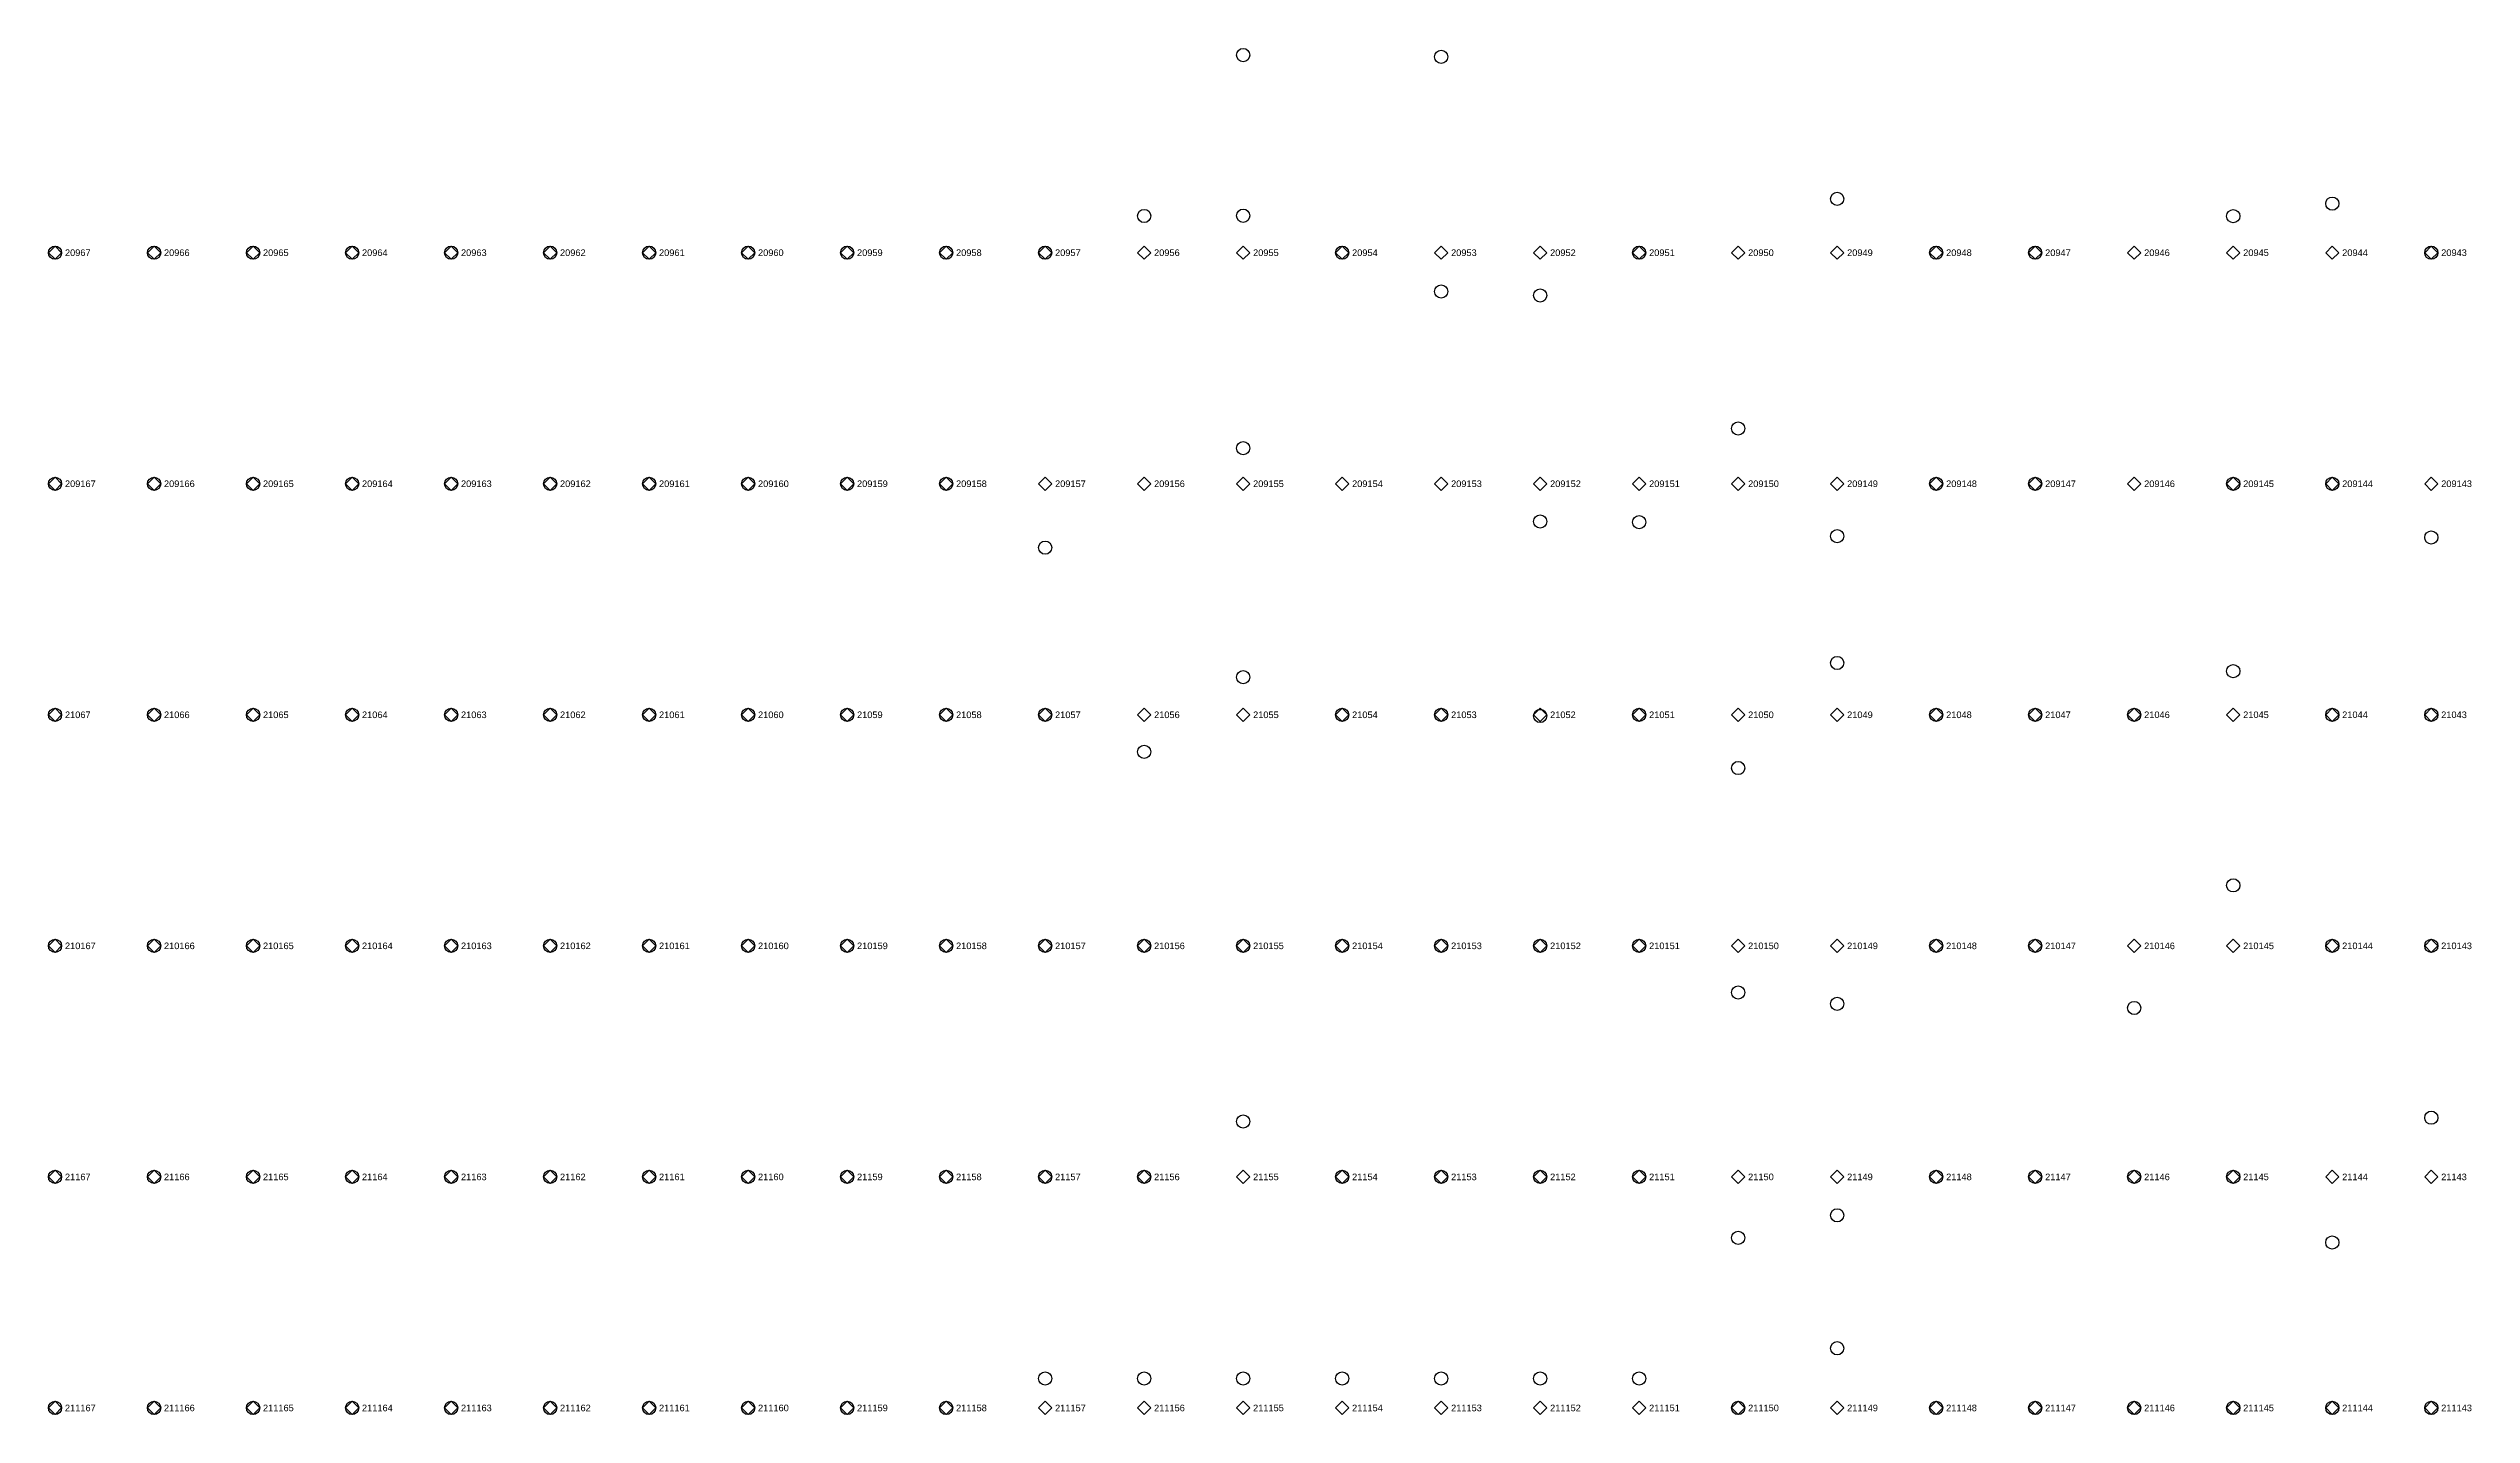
# Model space of a CAD drawing. Extents: x -5 to 376, y -217 to 241.
# Drawn here: x 91.5 to 184.7, y 20.6 to 73.2 of the extents above; entities that cross this region are included whole.
import ezdxf

# ---------------------------------------------------------------- set-up
doc = ezdxf.new("R2010")
doc.units = 0
for name, color, linetype in [('FIXTURE_INTERFACE_PIN', 4, 'CONTINUOUS'), ('GROUND_INTERFACE_PIN', 6, 'CONTINUOUS'), ('TESTER_INTERFACE_PIN', 144, 'CONTINUOUS'), ('TESTER_INTERFACE_PIN_LABEL', 144, 'CONTINUOUS')]:
    doc.layers.add(name, color=color, linetype=linetype)
doc.styles.get("Standard").update_dxf_attribs({"font": 'arial.ttf'})

msp = doc.modelspace()

# ---------------------------------------------------------------- linework, layer by layer
at = {"layer": 'FIXTURE_INTERFACE_PIN'}
for centre in [(137.44194, 72.94626), (145.06194, 72.88022), (160.30194, 67.4116), (179.35194, 67.22872), (133.63194, 66.75628), (137.44194, 66.7639), (175.54194, 66.74866), (91.72194, 65.3415), (95.53194, 65.3415), (99.34194, 65.3415), (103.15194, 65.3415), (106.96194, 65.3415), (110.77194, 65.3415), (114.58194, 65.3415), (126.01194, 65.3415), (129.82194, 65.3415), (141.25194, 65.3415), (152.68194, 65.3415), (164.11194, 65.3415), (167.92194, 65.3415), (183.16194, 65.3415), (145.06194, 63.85052), (148.87194, 63.69812), (156.49194, 58.58002), (137.44194, 57.82056), (91.72194, 56.4515), (95.53194, 56.4515), (99.34194, 56.4515), (103.15194, 56.4515), (106.96194, 56.4515), (110.77194, 56.4515), (114.58194, 56.4515), (126.01194, 56.4515), (164.11194, 56.4515), (167.92194, 56.4515), (175.54194, 56.4515), (179.35194, 56.4515), (148.87194, 54.99862), (152.68194, 54.97576), (129.82194, 53.99278), (160.30194, 54.43728), (183.16194, 54.38648), (160.30194, 49.5554), (175.54194, 49.24298), (137.44194, 49.0093), (91.72194, 47.5615), (95.53194, 47.5615), (99.34194, 47.5615), (103.15194, 47.5615), (106.96194, 47.5615), (110.77194, 47.5615), (114.58194, 47.5615), (126.01194, 47.5615), (129.82194, 47.5615), (141.25194, 47.5615), (145.06194, 47.5615), (148.87194, 47.51578), (152.68194, 47.5615), (164.11194, 47.5615), (167.92194, 47.5615), (171.73194, 47.5615), (179.35194, 47.5615), (183.16194, 47.5615), (133.63194, 46.13656), (156.49194, 45.51426), (175.54194, 40.99814), (91.72194, 38.6715), (95.53194, 38.6715), (99.34194, 38.6715), (103.15194, 38.6715), (106.96194, 38.6715), (110.77194, 38.6715), (114.58194, 38.6715), (126.01194, 38.6715), (129.82194, 38.6715), (133.63194, 38.6715), (137.44194, 38.6715), (141.25194, 38.6715), (145.06194, 38.6715), (148.87194, 38.6715), (152.68194, 38.6715), (164.11194, 38.6715), (167.92194, 38.6715), (179.35194, 38.6715), (183.16194, 38.6715), (156.49194, 36.87572), (160.30194, 36.43884), (171.73194, 36.28136), (137.44194, 31.9151), (183.16194, 32.05988), (91.72194, 29.7815), (95.53194, 29.7815), (99.34194, 29.7815), (103.15194, 29.7815), (106.96194, 29.7815), (110.77194, 29.7815), (114.58194, 29.7815), (126.01194, 29.7815), (129.82194, 29.7815), (133.63194, 29.7815), (141.25194, 29.7815), (145.06194, 29.7815), (148.87194, 29.7815), (152.68194, 29.7815), (164.11194, 29.7815), (167.92194, 29.7815), (171.73194, 29.7815), (175.54194, 29.7815), (160.30194, 28.30322), (156.49194, 27.43454), (179.35194, 27.25674), (160.30194, 23.18766), (129.82194, 22.02434), (133.63194, 22.02434), (137.44194, 22.02434), (141.25194, 22.02434), (145.06194, 22.02434), (148.87194, 22.02434), (152.68194, 22.02434), (91.72194, 20.8915), (95.53194, 20.8915), (99.34194, 20.8915), (103.15194, 20.8915), (106.96194, 20.8915), (110.77194, 20.8915), (114.58194, 20.8915), (126.01194, 20.8915), (156.49194, 20.8915), (164.11194, 20.8915), (167.92194, 20.8915), (171.73194, 20.8915), (175.54194, 20.8915), (179.35194, 20.8915), (183.16194, 20.8915)]:
    msp.add_circle(centre, 0.254, dxfattribs=at)
at = {"layer": 'GROUND_INTERFACE_PIN'}
for centre in [(118.39194, 65.3415), (122.20194, 65.3415), (118.39194, 56.4515), (122.20194, 56.4515), (118.39194, 47.5615), (122.20194, 47.5615), (118.39194, 38.6715), (122.20194, 38.6715), (118.39194, 29.7815), (122.20194, 29.7815), (118.39194, 20.8915), (122.20194, 20.8915)]:
    msp.add_circle(centre, 0.254, dxfattribs=at)
at = {"layer": 'TESTER_INTERFACE_PIN'}
for p, q in [((91.72194, 65.5955), (91.46794, 65.3415)), ((91.46794, 65.3415), (91.72194, 65.0875)), ((91.97594, 65.3415), (91.72194, 65.5955)), ((91.72194, 65.0875), (91.97594, 65.3415)), ((95.53194, 65.5955), (95.27794, 65.3415)), ((95.27794, 65.3415), (95.53194, 65.0875)), ((95.78594, 65.3415), (95.53194, 65.5955)), ((95.53194, 65.0875), (95.78594, 65.3415)), ((99.34194, 65.5955), (99.08794, 65.3415)), ((99.08794, 65.3415), (99.34194, 65.0875)), ((99.59594, 65.3415), (99.34194, 65.5955)), ((99.34194, 65.0875), (99.59594, 65.3415)), ((103.15194, 65.5955), (102.89794, 65.3415)), ((102.89794, 65.3415), (103.15194, 65.0875)), ((103.40594, 65.3415), (103.15194, 65.5955)), ((103.15194, 65.0875), (103.40594, 65.3415)), ((106.96194, 65.5955), (106.70794, 65.3415)), ((106.70794, 65.3415), (106.96194, 65.0875)), ((107.21594, 65.3415), (106.96194, 65.5955)), ((106.96194, 65.0875), (107.21594, 65.3415)), ((110.77194, 65.5955), (110.51794, 65.3415)), ((110.51794, 65.3415), (110.77194, 65.0875)), ((111.02594, 65.3415), (110.77194, 65.5955)), ((110.77194, 65.0875), (111.02594, 65.3415)), ((114.58194, 65.5955), (114.32794, 65.3415)), ((114.32794, 65.3415), (114.58194, 65.0875)), ((114.83594, 65.3415), (114.58194, 65.5955)), ((114.58194, 65.0875), (114.83594, 65.3415)), ((118.39194, 65.5955), (118.13794, 65.3415)), ((118.13794, 65.3415), (118.39194, 65.0875)), ((118.64594, 65.3415), (118.39194, 65.5955)), ((118.39194, 65.0875), (118.64594, 65.3415)), ((122.20194, 65.5955), (121.94794, 65.3415)), ((121.94794, 65.3415), (122.20194, 65.0875)), ((122.45594, 65.3415), (122.20194, 65.5955)), ((122.20194, 65.0875), (122.45594, 65.3415)), ((126.01194, 65.5955), (125.75794, 65.3415)), ((125.75794, 65.3415), (126.01194, 65.0875)), ((126.26594, 65.3415), (126.01194, 65.5955)), ((126.01194, 65.0875), (126.26594, 65.3415)), ((129.82194, 65.5955), (129.56794, 65.3415)), ((129.56794, 65.3415), (129.82194, 65.0875)), ((130.07594, 65.3415), (129.82194, 65.5955)), ((129.82194, 65.0875), (130.07594, 65.3415)), ((133.63194, 65.5955), (133.37794, 65.3415)), ((133.37794, 65.3415), (133.63194, 65.0875)), ((133.88594, 65.3415), (133.63194, 65.5955)), ((133.63194, 65.0875), (133.88594, 65.3415)), ((137.44194, 65.5955), (137.18794, 65.3415)), ((137.18794, 65.3415), (137.44194, 65.0875)), ((137.69594, 65.3415), (137.44194, 65.5955)), ((137.44194, 65.0875), (137.69594, 65.3415)), ((141.25194, 65.5955), (140.99794, 65.3415)), ((140.99794, 65.3415), (141.25194, 65.0875)), ((141.50594, 65.3415), (141.25194, 65.5955)), ((141.25194, 65.0875), (141.50594, 65.3415)), ((145.06194, 65.5955), (144.80794, 65.3415)), ((144.80794, 65.3415), (145.06194, 65.0875)), ((145.31594, 65.3415), (145.06194, 65.5955)), ((145.06194, 65.0875), (145.31594, 65.3415)), ((148.87194, 65.5955), (148.61794, 65.3415)), ((148.61794, 65.3415), (148.87194, 65.0875)), ((149.12594, 65.3415), (148.87194, 65.5955)), ((148.87194, 65.0875), (149.12594, 65.3415)), ((152.68194, 65.5955), (152.42794, 65.3415)), ((152.42794, 65.3415), (152.68194, 65.0875)), ((152.93594, 65.3415), (152.68194, 65.5955)), ((152.68194, 65.0875), (152.93594, 65.3415)), ((156.49194, 65.5955), (156.23794, 65.3415)), ((156.23794, 65.3415), (156.49194, 65.0875)), ((156.74594, 65.3415), (156.49194, 65.5955)), ((156.49194, 65.0875), (156.74594, 65.3415)), ((160.30194, 65.5955), (160.04794, 65.3415)), ((160.04794, 65.3415), (160.30194, 65.0875)), ((160.55594, 65.3415), (160.30194, 65.5955)), ((160.30194, 65.0875), (160.55594, 65.3415)), ((164.11194, 65.5955), (163.85794, 65.3415)), ((163.85794, 65.3415), (164.11194, 65.0875)), ((164.36594, 65.3415), (164.11194, 65.5955)), ((164.11194, 65.0875), (164.36594, 65.3415)), ((167.92194, 65.5955), (167.66794, 65.3415)), ((167.66794, 65.3415), (167.92194, 65.0875)), ((168.17594, 65.3415), (167.92194, 65.5955)), ((167.92194, 65.0875), (168.17594, 65.3415)), ((171.73194, 65.5955), (171.47794, 65.3415)), ((171.47794, 65.3415), (171.73194, 65.0875)), ((171.98594, 65.3415), (171.73194, 65.5955)), ((171.73194, 65.0875), (171.98594, 65.3415)), ((175.54194, 65.5955), (175.28794, 65.3415)), ((175.28794, 65.3415), (175.54194, 65.0875)), ((175.79594, 65.3415), (175.54194, 65.5955)), ((175.54194, 65.0875), (175.79594, 65.3415)), ((179.35194, 65.5955), (179.09794, 65.3415)), ((179.09794, 65.3415), (179.35194, 65.0875)), ((179.60594, 65.3415), (179.35194, 65.5955)), ((179.35194, 65.0875), (179.60594, 65.3415)), ((183.16194, 65.5955), (182.90794, 65.3415)), ((182.90794, 65.3415), (183.16194, 65.0875)), ((183.41594, 65.3415), (183.16194, 65.5955)), ((183.16194, 65.0875), (183.41594, 65.3415)), ((91.72194, 56.7055), (91.46794, 56.4515)), ((91.46794, 56.4515), (91.72194, 56.1975)), ((91.97594, 56.4515), (91.72194, 56.7055)), ((91.72194, 56.1975), (91.97594, 56.4515)), ((95.53194, 56.7055), (95.27794, 56.4515)), ((95.27794, 56.4515), (95.53194, 56.1975)), ((95.78594, 56.4515), (95.53194, 56.7055)), ((95.53194, 56.1975), (95.78594, 56.4515)), ((99.34194, 56.7055), (99.08794, 56.4515)), ((99.08794, 56.4515), (99.34194, 56.1975)), ((99.59594, 56.4515), (99.34194, 56.7055)), ((99.34194, 56.1975), (99.59594, 56.4515)), ((103.15194, 56.7055), (102.89794, 56.4515)), ((102.89794, 56.4515), (103.15194, 56.1975)), ((103.40594, 56.4515), (103.15194, 56.7055)), ((103.15194, 56.1975), (103.40594, 56.4515)), ((106.96194, 56.7055), (106.70794, 56.4515)), ((106.70794, 56.4515), (106.96194, 56.1975)), ((107.21594, 56.4515), (106.96194, 56.7055)), ((106.96194, 56.1975), (107.21594, 56.4515)), ((110.77194, 56.7055), (110.51794, 56.4515)), ((110.51794, 56.4515), (110.77194, 56.1975)), ((111.02594, 56.4515), (110.77194, 56.7055)), ((110.77194, 56.1975), (111.02594, 56.4515)), ((114.58194, 56.7055), (114.32794, 56.4515)), ((114.32794, 56.4515), (114.58194, 56.1975)), ((114.83594, 56.4515), (114.58194, 56.7055)), ((114.58194, 56.1975), (114.83594, 56.4515)), ((118.39194, 56.7055), (118.13794, 56.4515)), ((118.13794, 56.4515), (118.39194, 56.1975)), ((118.64594, 56.4515), (118.39194, 56.7055)), ((118.39194, 56.1975), (118.64594, 56.4515)), ((122.20194, 56.7055), (121.94794, 56.4515)), ((121.94794, 56.4515), (122.20194, 56.1975)), ((122.45594, 56.4515), (122.20194, 56.7055)), ((122.20194, 56.1975), (122.45594, 56.4515)), ((126.01194, 56.7055), (125.75794, 56.4515)), ((125.75794, 56.4515), (126.01194, 56.1975)), ((126.26594, 56.4515), (126.01194, 56.7055)), ((126.01194, 56.1975), (126.26594, 56.4515)), ((129.82194, 56.7055), (129.56794, 56.4515)), ((129.56794, 56.4515), (129.82194, 56.1975)), ((130.07594, 56.4515), (129.82194, 56.7055)), ((129.82194, 56.1975), (130.07594, 56.4515)), ((133.63194, 56.7055), (133.37794, 56.4515)), ((133.37794, 56.4515), (133.63194, 56.1975)), ((133.88594, 56.4515), (133.63194, 56.7055)), ((133.63194, 56.1975), (133.88594, 56.4515)), ((137.44194, 56.7055), (137.18794, 56.4515)), ((137.18794, 56.4515), (137.44194, 56.1975)), ((137.69594, 56.4515), (137.44194, 56.7055)), ((137.44194, 56.1975), (137.69594, 56.4515)), ((141.25194, 56.7055), (140.99794, 56.4515)), ((140.99794, 56.4515), (141.25194, 56.1975)), ((141.50594, 56.4515), (141.25194, 56.7055)), ((141.25194, 56.1975), (141.50594, 56.4515)), ((145.06194, 56.7055), (144.80794, 56.4515)), ((144.80794, 56.4515), (145.06194, 56.1975)), ((145.31594, 56.4515), (145.06194, 56.7055)), ((145.06194, 56.1975), (145.31594, 56.4515)), ((148.87194, 56.7055), (148.61794, 56.4515)), ((148.61794, 56.4515), (148.87194, 56.1975)), ((149.12594, 56.4515), (148.87194, 56.7055)), ((148.87194, 56.1975), (149.12594, 56.4515)), ((152.68194, 56.7055), (152.42794, 56.4515)), ((152.42794, 56.4515), (152.68194, 56.1975)), ((152.93594, 56.4515), (152.68194, 56.7055)), ((152.68194, 56.1975), (152.93594, 56.4515)), ((156.49194, 56.7055), (156.23794, 56.4515)), ((156.23794, 56.4515), (156.49194, 56.1975)), ((156.74594, 56.4515), (156.49194, 56.7055)), ((156.49194, 56.1975), (156.74594, 56.4515)), ((160.30194, 56.7055), (160.04794, 56.4515)), ((160.04794, 56.4515), (160.30194, 56.1975)), ((160.55594, 56.4515), (160.30194, 56.7055)), ((160.30194, 56.1975), (160.55594, 56.4515)), ((164.11194, 56.7055), (163.85794, 56.4515)), ((163.85794, 56.4515), (164.11194, 56.1975)), ((164.36594, 56.4515), (164.11194, 56.7055)), ((164.11194, 56.1975), (164.36594, 56.4515)), ((167.92194, 56.7055), (167.66794, 56.4515)), ((167.66794, 56.4515), (167.92194, 56.1975)), ((168.17594, 56.4515), (167.92194, 56.7055)), ((167.92194, 56.1975), (168.17594, 56.4515)), ((171.73194, 56.7055), (171.47794, 56.4515)), ((171.47794, 56.4515), (171.73194, 56.1975)), ((171.98594, 56.4515), (171.73194, 56.7055)), ((171.73194, 56.1975), (171.98594, 56.4515)), ((175.54194, 56.7055), (175.28794, 56.4515)), ((175.28794, 56.4515), (175.54194, 56.1975)), ((175.79594, 56.4515), (175.54194, 56.7055)), ((175.54194, 56.1975), (175.79594, 56.4515)), ((179.35194, 56.7055), (179.09794, 56.4515)), ((179.09794, 56.4515), (179.35194, 56.1975)), ((179.60594, 56.4515), (179.35194, 56.7055)), ((179.35194, 56.1975), (179.60594, 56.4515)), ((183.16194, 56.7055), (182.90794, 56.4515)), ((182.90794, 56.4515), (183.16194, 56.1975)), ((183.41594, 56.4515), (183.16194, 56.7055)), ((183.16194, 56.1975), (183.41594, 56.4515)), ((91.72194, 47.8155), (91.46794, 47.5615)), ((91.46794, 47.5615), (91.72194, 47.3075)), ((91.97594, 47.5615), (91.72194, 47.8155)), ((91.72194, 47.3075), (91.97594, 47.5615)), ((95.53194, 47.8155), (95.27794, 47.5615)), ((95.27794, 47.5615), (95.53194, 47.3075)), ((95.78594, 47.5615), (95.53194, 47.8155)), ((95.53194, 47.3075), (95.78594, 47.5615)), ((99.34194, 47.8155), (99.08794, 47.5615)), ((99.08794, 47.5615), (99.34194, 47.3075)), ((99.59594, 47.5615), (99.34194, 47.8155)), ((99.34194, 47.3075), (99.59594, 47.5615)), ((103.15194, 47.8155), (102.89794, 47.5615)), ((102.89794, 47.5615), (103.15194, 47.3075)), ((103.40594, 47.5615), (103.15194, 47.8155)), ((103.15194, 47.3075), (103.40594, 47.5615)), ((106.96194, 47.8155), (106.70794, 47.5615)), ((106.70794, 47.5615), (106.96194, 47.3075)), ((107.21594, 47.5615), (106.96194, 47.8155)), ((106.96194, 47.3075), (107.21594, 47.5615)), ((110.77194, 47.8155), (110.51794, 47.5615)), ((110.51794, 47.5615), (110.77194, 47.3075)), ((111.02594, 47.5615), (110.77194, 47.8155)), ((110.77194, 47.3075), (111.02594, 47.5615)), ((114.58194, 47.8155), (114.32794, 47.5615)), ((114.32794, 47.5615), (114.58194, 47.3075)), ((114.83594, 47.5615), (114.58194, 47.8155)), ((114.58194, 47.3075), (114.83594, 47.5615)), ((118.39194, 47.8155), (118.13794, 47.5615)), ((118.13794, 47.5615), (118.39194, 47.3075)), ((118.64594, 47.5615), (118.39194, 47.8155)), ((118.39194, 47.3075), (118.64594, 47.5615)), ((122.20194, 47.8155), (121.94794, 47.5615)), ((121.94794, 47.5615), (122.20194, 47.3075)), ((122.45594, 47.5615), (122.20194, 47.8155)), ((122.20194, 47.3075), (122.45594, 47.5615)), ((126.01194, 47.8155), (125.75794, 47.5615)), ((125.75794, 47.5615), (126.01194, 47.3075)), ((126.26594, 47.5615), (126.01194, 47.8155)), ((126.01194, 47.3075), (126.26594, 47.5615)), ((129.82194, 47.8155), (129.56794, 47.5615)), ((129.56794, 47.5615), (129.82194, 47.3075)), ((130.07594, 47.5615), (129.82194, 47.8155)), ((129.82194, 47.3075), (130.07594, 47.5615)), ((133.63194, 47.8155), (133.37794, 47.5615)), ((133.37794, 47.5615), (133.63194, 47.3075)), ((133.88594, 47.5615), (133.63194, 47.8155)), ((133.63194, 47.3075), (133.88594, 47.5615)), ((137.44194, 47.8155), (137.18794, 47.5615)), ((137.18794, 47.5615), (137.44194, 47.3075)), ((137.69594, 47.5615), (137.44194, 47.8155)), ((137.44194, 47.3075), (137.69594, 47.5615)), ((141.25194, 47.8155), (140.99794, 47.5615)), ((140.99794, 47.5615), (141.25194, 47.3075)), ((141.50594, 47.5615), (141.25194, 47.8155)), ((141.25194, 47.3075), (141.50594, 47.5615)), ((145.06194, 47.8155), (144.80794, 47.5615)), ((144.80794, 47.5615), (145.06194, 47.3075)), ((145.31594, 47.5615), (145.06194, 47.8155)), ((145.06194, 47.3075), (145.31594, 47.5615)), ((148.87194, 47.8155), (148.61794, 47.5615)), ((148.61794, 47.5615), (148.87194, 47.3075)), ((149.12594, 47.5615), (148.87194, 47.8155)), ((148.87194, 47.3075), (149.12594, 47.5615)), ((152.68194, 47.8155), (152.42794, 47.5615)), ((152.42794, 47.5615), (152.68194, 47.3075)), ((152.93594, 47.5615), (152.68194, 47.8155)), ((152.68194, 47.3075), (152.93594, 47.5615)), ((156.49194, 47.8155), (156.23794, 47.5615)), ((156.23794, 47.5615), (156.49194, 47.3075)), ((156.74594, 47.5615), (156.49194, 47.8155)), ((156.49194, 47.3075), (156.74594, 47.5615)), ((160.30194, 47.8155), (160.04794, 47.5615)), ((160.04794, 47.5615), (160.30194, 47.3075)), ((160.55594, 47.5615), (160.30194, 47.8155)), ((160.30194, 47.3075), (160.55594, 47.5615)), ((164.11194, 47.8155), (163.85794, 47.5615)), ((163.85794, 47.5615), (164.11194, 47.3075)), ((164.36594, 47.5615), (164.11194, 47.8155)), ((164.11194, 47.3075), (164.36594, 47.5615)), ((167.92194, 47.8155), (167.66794, 47.5615)), ((167.66794, 47.5615), (167.92194, 47.3075)), ((168.17594, 47.5615), (167.92194, 47.8155)), ((167.92194, 47.3075), (168.17594, 47.5615)), ((171.73194, 47.8155), (171.47794, 47.5615)), ((171.47794, 47.5615), (171.73194, 47.3075)), ((171.98594, 47.5615), (171.73194, 47.8155)), ((171.73194, 47.3075), (171.98594, 47.5615)), ((175.54194, 47.8155), (175.28794, 47.5615)), ((175.28794, 47.5615), (175.54194, 47.3075)), ((175.79594, 47.5615), (175.54194, 47.8155)), ((175.54194, 47.3075), (175.79594, 47.5615)), ((179.35194, 47.8155), (179.09794, 47.5615)), ((179.09794, 47.5615), (179.35194, 47.3075)), ((179.60594, 47.5615), (179.35194, 47.8155)), ((179.35194, 47.3075), (179.60594, 47.5615)), ((183.16194, 47.8155), (182.90794, 47.5615)), ((182.90794, 47.5615), (183.16194, 47.3075)), ((183.41594, 47.5615), (183.16194, 47.8155)), ((183.16194, 47.3075), (183.41594, 47.5615)), ((91.72194, 38.9255), (91.46794, 38.6715)), ((91.46794, 38.6715), (91.72194, 38.4175)), ((91.97594, 38.6715), (91.72194, 38.9255)), ((91.72194, 38.4175), (91.97594, 38.6715)), ((95.53194, 38.9255), (95.27794, 38.6715)), ((95.27794, 38.6715), (95.53194, 38.4175)), ((95.78594, 38.6715), (95.53194, 38.9255)), ((95.53194, 38.4175), (95.78594, 38.6715)), ((99.34194, 38.9255), (99.08794, 38.6715)), ((99.08794, 38.6715), (99.34194, 38.4175)), ((99.59594, 38.6715), (99.34194, 38.9255)), ((99.34194, 38.4175), (99.59594, 38.6715)), ((103.15194, 38.9255), (102.89794, 38.6715)), ((102.89794, 38.6715), (103.15194, 38.4175)), ((103.40594, 38.6715), (103.15194, 38.9255)), ((103.15194, 38.4175), (103.40594, 38.6715)), ((106.96194, 38.9255), (106.70794, 38.6715)), ((106.70794, 38.6715), (106.96194, 38.4175)), ((107.21594, 38.6715), (106.96194, 38.9255)), ((106.96194, 38.4175), (107.21594, 38.6715)), ((110.77194, 38.9255), (110.51794, 38.6715)), ((110.51794, 38.6715), (110.77194, 38.4175)), ((111.02594, 38.6715), (110.77194, 38.9255)), ((110.77194, 38.4175), (111.02594, 38.6715)), ((114.58194, 38.9255), (114.32794, 38.6715)), ((114.32794, 38.6715), (114.58194, 38.4175)), ((114.83594, 38.6715), (114.58194, 38.9255)), ((114.58194, 38.4175), (114.83594, 38.6715)), ((118.39194, 38.9255), (118.13794, 38.6715)), ((118.13794, 38.6715), (118.39194, 38.4175)), ((118.64594, 38.6715), (118.39194, 38.9255)), ((118.39194, 38.4175), (118.64594, 38.6715)), ((122.20194, 38.9255), (121.94794, 38.6715)), ((121.94794, 38.6715), (122.20194, 38.4175)), ((122.45594, 38.6715), (122.20194, 38.9255)), ((122.20194, 38.4175), (122.45594, 38.6715)), ((126.01194, 38.9255), (125.75794, 38.6715)), ((125.75794, 38.6715), (126.01194, 38.4175)), ((126.26594, 38.6715), (126.01194, 38.9255)), ((126.01194, 38.4175), (126.26594, 38.6715)), ((129.82194, 38.9255), (129.56794, 38.6715)), ((129.56794, 38.6715), (129.82194, 38.4175)), ((130.07594, 38.6715), (129.82194, 38.9255)), ((129.82194, 38.4175), (130.07594, 38.6715)), ((133.63194, 38.9255), (133.37794, 38.6715)), ((133.37794, 38.6715), (133.63194, 38.4175)), ((133.88594, 38.6715), (133.63194, 38.9255)), ((133.63194, 38.4175), (133.88594, 38.6715)), ((137.44194, 38.9255), (137.18794, 38.6715)), ((137.18794, 38.6715), (137.44194, 38.4175)), ((137.69594, 38.6715), (137.44194, 38.9255)), ((137.44194, 38.4175), (137.69594, 38.6715)), ((141.25194, 38.9255), (140.99794, 38.6715)), ((140.99794, 38.6715), (141.25194, 38.4175)), ((141.50594, 38.6715), (141.25194, 38.9255)), ((141.25194, 38.4175), (141.50594, 38.6715)), ((145.06194, 38.9255), (144.80794, 38.6715)), ((144.80794, 38.6715), (145.06194, 38.4175)), ((145.31594, 38.6715), (145.06194, 38.9255)), ((145.06194, 38.4175), (145.31594, 38.6715)), ((148.87194, 38.9255), (148.61794, 38.6715)), ((148.61794, 38.6715), (148.87194, 38.4175)), ((149.12594, 38.6715), (148.87194, 38.9255)), ((148.87194, 38.4175), (149.12594, 38.6715)), ((152.68194, 38.9255), (152.42794, 38.6715)), ((152.42794, 38.6715), (152.68194, 38.4175)), ((152.93594, 38.6715), (152.68194, 38.9255)), ((152.68194, 38.4175), (152.93594, 38.6715)), ((156.49194, 38.9255), (156.23794, 38.6715)), ((156.23794, 38.6715), (156.49194, 38.4175)), ((156.74594, 38.6715), (156.49194, 38.9255)), ((156.49194, 38.4175), (156.74594, 38.6715)), ((160.30194, 38.9255), (160.04794, 38.6715)), ((160.04794, 38.6715), (160.30194, 38.4175)), ((160.55594, 38.6715), (160.30194, 38.9255)), ((160.30194, 38.4175), (160.55594, 38.6715)), ((164.11194, 38.9255), (163.85794, 38.6715)), ((163.85794, 38.6715), (164.11194, 38.4175)), ((164.36594, 38.6715), (164.11194, 38.9255)), ((164.11194, 38.4175), (164.36594, 38.6715)), ((167.92194, 38.9255), (167.66794, 38.6715)), ((167.66794, 38.6715), (167.92194, 38.4175)), ((168.17594, 38.6715), (167.92194, 38.9255)), ((167.92194, 38.4175), (168.17594, 38.6715)), ((171.73194, 38.9255), (171.47794, 38.6715)), ((171.47794, 38.6715), (171.73194, 38.4175)), ((171.98594, 38.6715), (171.73194, 38.9255)), ((171.73194, 38.4175), (171.98594, 38.6715)), ((175.54194, 38.9255), (175.28794, 38.6715)), ((175.28794, 38.6715), (175.54194, 38.4175)), ((175.79594, 38.6715), (175.54194, 38.9255)), ((175.54194, 38.4175), (175.79594, 38.6715)), ((179.35194, 38.9255), (179.09794, 38.6715)), ((179.09794, 38.6715), (179.35194, 38.4175)), ((179.60594, 38.6715), (179.35194, 38.9255)), ((179.35194, 38.4175), (179.60594, 38.6715)), ((183.16194, 38.9255), (182.90794, 38.6715)), ((182.90794, 38.6715), (183.16194, 38.4175)), ((183.41594, 38.6715), (183.16194, 38.9255)), ((183.16194, 38.4175), (183.41594, 38.6715)), ((91.72194, 30.0355), (91.46794, 29.7815)), ((91.97594, 29.7815), (91.72194, 30.0355)), ((95.53194, 30.0355), (95.27794, 29.7815)), ((95.78594, 29.7815), (95.53194, 30.0355)), ((99.34194, 30.0355), (99.08794, 29.7815)), ((99.59594, 29.7815), (99.34194, 30.0355)), ((103.15194, 30.0355), (102.89794, 29.7815)), ((103.40594, 29.7815), (103.15194, 30.0355)), ((106.96194, 30.0355), (106.70794, 29.7815)), ((107.21594, 29.7815), (106.96194, 30.0355)), ((110.77194, 30.0355), (110.51794, 29.7815)), ((111.02594, 29.7815), (110.77194, 30.0355)), ((114.58194, 30.0355), (114.32794, 29.7815)), ((114.83594, 29.7815), (114.58194, 30.0355)), ((118.39194, 30.0355), (118.13794, 29.7815)), ((118.64594, 29.7815), (118.39194, 30.0355)), ((122.20194, 30.0355), (121.94794, 29.7815)), ((122.45594, 29.7815), (122.20194, 30.0355)), ((126.01194, 30.0355), (125.75794, 29.7815)), ((126.26594, 29.7815), (126.01194, 30.0355)), ((129.82194, 30.0355), (129.56794, 29.7815)), ((130.07594, 29.7815), (129.82194, 30.0355)), ((133.63194, 30.0355), (133.37794, 29.7815)), ((133.88594, 29.7815), (133.63194, 30.0355)), ((137.44194, 30.0355), (137.18794, 29.7815)), ((137.69594, 29.7815), (137.44194, 30.0355)), ((141.25194, 30.0355), (140.99794, 29.7815)), ((141.50594, 29.7815), (141.25194, 30.0355)), ((145.06194, 30.0355), (144.80794, 29.7815)), ((145.31594, 29.7815), (145.06194, 30.0355)), ((148.87194, 30.0355), (148.61794, 29.7815)), ((149.12594, 29.7815), (148.87194, 30.0355)), ((152.68194, 30.0355), (152.42794, 29.7815)), ((152.93594, 29.7815), (152.68194, 30.0355)), ((156.49194, 30.0355), (156.23794, 29.7815)), ((156.74594, 29.7815), (156.49194, 30.0355)), ((160.30194, 30.0355), (160.04794, 29.7815)), ((160.55594, 29.7815), (160.30194, 30.0355)), ((164.11194, 30.0355), (163.85794, 29.7815)), ((164.36594, 29.7815), (164.11194, 30.0355)), ((167.92194, 30.0355), (167.66794, 29.7815)), ((168.17594, 29.7815), (167.92194, 30.0355)), ((171.73194, 30.0355), (171.47794, 29.7815)), ((171.98594, 29.7815), (171.73194, 30.0355)), ((175.54194, 30.0355), (175.28794, 29.7815)), ((175.79594, 29.7815), (175.54194, 30.0355)), ((179.35194, 30.0355), (179.09794, 29.7815)), ((179.60594, 29.7815), (179.35194, 30.0355)), ((183.16194, 30.0355), (182.90794, 29.7815)), ((183.41594, 29.7815), (183.16194, 30.0355)), ((91.46794, 29.7815), (91.72194, 29.5275)), ((91.72194, 29.5275), (91.97594, 29.7815)), ((95.27794, 29.7815), (95.53194, 29.5275)), ((95.53194, 29.5275), (95.78594, 29.7815)), ((99.08794, 29.7815), (99.34194, 29.5275)), ((99.34194, 29.5275), (99.59594, 29.7815)), ((102.89794, 29.7815), (103.15194, 29.5275)), ((103.15194, 29.5275), (103.40594, 29.7815)), ((106.70794, 29.7815), (106.96194, 29.5275)), ((106.96194, 29.5275), (107.21594, 29.7815)), ((110.51794, 29.7815), (110.77194, 29.5275)), ((110.77194, 29.5275), (111.02594, 29.7815)), ((114.32794, 29.7815), (114.58194, 29.5275)), ((114.58194, 29.5275), (114.83594, 29.7815)), ((118.13794, 29.7815), (118.39194, 29.5275)), ((118.39194, 29.5275), (118.64594, 29.7815)), ((121.94794, 29.7815), (122.20194, 29.5275)), ((122.20194, 29.5275), (122.45594, 29.7815)), ((125.75794, 29.7815), (126.01194, 29.5275)), ((126.01194, 29.5275), (126.26594, 29.7815)), ((129.56794, 29.7815), (129.82194, 29.5275)), ((129.82194, 29.5275), (130.07594, 29.7815)), ((133.37794, 29.7815), (133.63194, 29.5275)), ((133.63194, 29.5275), (133.88594, 29.7815)), ((137.18794, 29.7815), (137.44194, 29.5275)), ((137.44194, 29.5275), (137.69594, 29.7815)), ((140.99794, 29.7815), (141.25194, 29.5275)), ((141.25194, 29.5275), (141.50594, 29.7815)), ((144.80794, 29.7815), (145.06194, 29.5275)), ((145.06194, 29.5275), (145.31594, 29.7815)), ((148.61794, 29.7815), (148.87194, 29.5275)), ((148.87194, 29.5275), (149.12594, 29.7815)), ((152.42794, 29.7815), (152.68194, 29.5275)), ((152.68194, 29.5275), (152.93594, 29.7815)), ((156.23794, 29.7815), (156.49194, 29.5275)), ((156.49194, 29.5275), (156.74594, 29.7815)), ((160.04794, 29.7815), (160.30194, 29.5275)), ((160.30194, 29.5275), (160.55594, 29.7815)), ((163.85794, 29.7815), (164.11194, 29.5275)), ((164.11194, 29.5275), (164.36594, 29.7815)), ((167.66794, 29.7815), (167.92194, 29.5275)), ((167.92194, 29.5275), (168.17594, 29.7815)), ((171.47794, 29.7815), (171.73194, 29.5275)), ((171.73194, 29.5275), (171.98594, 29.7815)), ((175.28794, 29.7815), (175.54194, 29.5275)), ((175.54194, 29.5275), (175.79594, 29.7815)), ((179.09794, 29.7815), (179.35194, 29.5275)), ((179.35194, 29.5275), (179.60594, 29.7815)), ((182.90794, 29.7815), (183.16194, 29.5275)), ((183.16194, 29.5275), (183.41594, 29.7815)), ((91.72194, 21.1455), (91.46794, 20.8915)), ((91.46794, 20.8915), (91.72194, 20.6375)), ((91.97594, 20.8915), (91.72194, 21.1455)), ((91.72194, 20.6375), (91.97594, 20.8915)), ((95.53194, 21.1455), (95.27794, 20.8915)), ((95.27794, 20.8915), (95.53194, 20.6375)), ((95.78594, 20.8915), (95.53194, 21.1455)), ((95.53194, 20.6375), (95.78594, 20.8915)), ((99.34194, 21.1455), (99.08794, 20.8915)), ((99.08794, 20.8915), (99.34194, 20.6375)), ((99.59594, 20.8915), (99.34194, 21.1455)), ((99.34194, 20.6375), (99.59594, 20.8915)), ((103.15194, 21.1455), (102.89794, 20.8915)), ((102.89794, 20.8915), (103.15194, 20.6375)), ((103.40594, 20.8915), (103.15194, 21.1455)), ((103.15194, 20.6375), (103.40594, 20.8915)), ((106.96194, 21.1455), (106.70794, 20.8915)), ((106.70794, 20.8915), (106.96194, 20.6375)), ((107.21594, 20.8915), (106.96194, 21.1455)), ((106.96194, 20.6375), (107.21594, 20.8915)), ((110.77194, 21.1455), (110.51794, 20.8915)), ((110.51794, 20.8915), (110.77194, 20.6375)), ((111.02594, 20.8915), (110.77194, 21.1455)), ((110.77194, 20.6375), (111.02594, 20.8915)), ((114.58194, 21.1455), (114.32794, 20.8915)), ((114.32794, 20.8915), (114.58194, 20.6375)), ((114.83594, 20.8915), (114.58194, 21.1455)), ((114.58194, 20.6375), (114.83594, 20.8915)), ((118.39194, 21.1455), (118.13794, 20.8915)), ((118.13794, 20.8915), (118.39194, 20.6375)), ((118.64594, 20.8915), (118.39194, 21.1455)), ((118.39194, 20.6375), (118.64594, 20.8915)), ((122.20194, 21.1455), (121.94794, 20.8915)), ((121.94794, 20.8915), (122.20194, 20.6375)), ((122.45594, 20.8915), (122.20194, 21.1455)), ((122.20194, 20.6375), (122.45594, 20.8915)), ((126.01194, 21.1455), (125.75794, 20.8915)), ((125.75794, 20.8915), (126.01194, 20.6375)), ((126.26594, 20.8915), (126.01194, 21.1455)), ((126.01194, 20.6375), (126.26594, 20.8915)), ((129.82194, 21.1455), (129.56794, 20.8915)), ((129.56794, 20.8915), (129.82194, 20.6375)), ((130.07594, 20.8915), (129.82194, 21.1455)), ((129.82194, 20.6375), (130.07594, 20.8915)), ((133.63194, 21.1455), (133.37794, 20.8915)), ((133.37794, 20.8915), (133.63194, 20.6375)), ((133.88594, 20.8915), (133.63194, 21.1455)), ((133.63194, 20.6375), (133.88594, 20.8915)), ((137.44194, 21.1455), (137.18794, 20.8915)), ((137.18794, 20.8915), (137.44194, 20.6375)), ((137.69594, 20.8915), (137.44194, 21.1455)), ((137.44194, 20.6375), (137.69594, 20.8915)), ((141.25194, 21.1455), (140.99794, 20.8915)), ((140.99794, 20.8915), (141.25194, 20.6375)), ((141.50594, 20.8915), (141.25194, 21.1455)), ((141.25194, 20.6375), (141.50594, 20.8915)), ((145.06194, 21.1455), (144.80794, 20.8915)), ((144.80794, 20.8915), (145.06194, 20.6375)), ((145.31594, 20.8915), (145.06194, 21.1455)), ((145.06194, 20.6375), (145.31594, 20.8915)), ((148.87194, 21.1455), (148.61794, 20.8915)), ((148.61794, 20.8915), (148.87194, 20.6375)), ((149.12594, 20.8915), (148.87194, 21.1455)), ((148.87194, 20.6375), (149.12594, 20.8915)), ((152.68194, 21.1455), (152.42794, 20.8915)), ((152.42794, 20.8915), (152.68194, 20.6375)), ((152.93594, 20.8915), (152.68194, 21.1455)), ((152.68194, 20.6375), (152.93594, 20.8915)), ((156.49194, 21.1455), (156.23794, 20.8915)), ((156.23794, 20.8915), (156.49194, 20.6375)), ((156.74594, 20.8915), (156.49194, 21.1455)), ((156.49194, 20.6375), (156.74594, 20.8915)), ((160.30194, 21.1455), (160.04794, 20.8915)), ((160.04794, 20.8915), (160.30194, 20.6375)), ((160.55594, 20.8915), (160.30194, 21.1455)), ((160.30194, 20.6375), (160.55594, 20.8915)), ((164.11194, 21.1455), (163.85794, 20.8915)), ((163.85794, 20.8915), (164.11194, 20.6375)), ((164.36594, 20.8915), (164.11194, 21.1455)), ((164.11194, 20.6375), (164.36594, 20.8915)), ((167.92194, 21.1455), (167.66794, 20.8915)), ((167.66794, 20.8915), (167.92194, 20.6375)), ((168.17594, 20.8915), (167.92194, 21.1455)), ((167.92194, 20.6375), (168.17594, 20.8915)), ((171.73194, 21.1455), (171.47794, 20.8915)), ((171.47794, 20.8915), (171.73194, 20.6375)), ((171.98594, 20.8915), (171.73194, 21.1455)), ((171.73194, 20.6375), (171.98594, 20.8915)), ((175.54194, 21.1455), (175.28794, 20.8915)), ((175.28794, 20.8915), (175.54194, 20.6375)), ((175.79594, 20.8915), (175.54194, 21.1455)), ((175.54194, 20.6375), (175.79594, 20.8915)), ((179.35194, 21.1455), (179.09794, 20.8915)), ((179.09794, 20.8915), (179.35194, 20.6375)), ((179.60594, 20.8915), (179.35194, 21.1455)), ((179.35194, 20.6375), (179.60594, 20.8915)), ((183.16194, 21.1455), (182.90794, 20.8915)), ((182.90794, 20.8915), (183.16194, 20.6375)), ((183.41594, 20.8915), (183.16194, 21.1455)), ((183.16194, 20.6375), (183.41594, 20.8915))]:
    msp.add_line(p, q, dxfattribs=at)

# ---------------------------------------------------------------- texts
at = {"layer": 'TESTER_INTERFACE_PIN_LABEL'}
for s, p in [('20967', (92.10294, 65.2145)), ('20966', (95.91294, 65.2145)), ('20965', (99.72294, 65.2145)), ('20964', (103.53294, 65.2145)), ('20963', (107.34294, 65.2145)), ('20962', (111.15294, 65.2145)), ('20961', (114.96294, 65.2145)), ('20960', (118.77294, 65.2145)), ('20959', (122.58294, 65.2145)), ('20958', (126.39294, 65.2145)), ('20957', (130.20294, 65.2145)), ('20956', (134.01294, 65.2145)), ('20955', (137.82294, 65.2145)), ('20954', (141.63294, 65.2145)), ('20953', (145.44294, 65.2145)), ('20952', (149.25294, 65.2145)), ('20951', (153.06294, 65.2145)), ('20950', (156.87294, 65.2145)), ('20949', (160.68294, 65.2145)), ('20948', (164.49294, 65.2145)), ('20947', (168.30294, 65.2145)), ('20946', (172.11294, 65.2145)), ('20945', (175.92294, 65.2145)), ('20944', (179.73294, 65.2145)), ('20943', (183.54294, 65.2145)), ('209167', (92.10294, 56.3245)), ('209166', (95.91294, 56.3245)), ('209165', (99.72294, 56.3245)), ('209164', (103.53294, 56.3245)), ('209163', (107.34294, 56.3245)), ('209162', (111.15294, 56.3245)), ('209161', (114.96294, 56.3245)), ('209160', (118.77294, 56.3245)), ('209159', (122.58294, 56.3245)), ('209158', (126.39294, 56.3245)), ('209157', (130.20294, 56.3245)), ('209156', (134.01294, 56.3245)), ('209155', (137.82294, 56.3245)), ('209154', (141.63294, 56.3245)), ('209153', (145.44294, 56.3245)), ('209152', (149.25294, 56.3245)), ('209151', (153.06294, 56.3245)), ('209150', (156.87294, 56.3245)), ('209149', (160.68294, 56.3245)), ('209148', (164.49294, 56.3245)), ('209147', (168.30294, 56.3245)), ('209146', (172.11294, 56.3245)), ('209145', (175.92294, 56.3245)), ('209144', (179.73294, 56.3245)), ('209143', (183.54294, 56.3245)), ('21067', (92.10294, 47.4345)), ('21066', (95.91294, 47.4345)), ('21065', (99.72294, 47.4345)), ('21064', (103.53294, 47.4345)), ('21063', (107.34294, 47.4345)), ('21062', (111.15294, 47.4345)), ('21061', (114.96294, 47.4345)), ('21060', (118.77294, 47.4345)), ('21059', (122.58294, 47.4345)), ('21058', (126.39294, 47.4345)), ('21057', (130.20294, 47.4345)), ('21056', (134.01294, 47.4345)), ('21055', (137.82294, 47.4345)), ('21054', (141.63294, 47.4345)), ('21053', (145.44294, 47.4345)), ('21052', (149.25294, 47.4345)), ('21051', (153.06294, 47.4345)), ('21050', (156.87294, 47.4345)), ('21049', (160.68294, 47.4345)), ('21048', (164.49294, 47.4345)), ('21047', (168.30294, 47.4345)), ('21046', (172.11294, 47.4345)), ('21045', (175.92294, 47.4345)), ('21044', (179.73294, 47.4345)), ('21043', (183.54294, 47.4345)), ('210167', (92.10294, 38.5445)), ('210166', (95.91294, 38.5445)), ('210165', (99.72294, 38.5445)), ('210164', (103.53294, 38.5445)), ('210163', (107.34294, 38.5445)), ('210162', (111.15294, 38.5445)), ('210161', (114.96294, 38.5445)), ('210160', (118.77294, 38.5445)), ('210159', (122.58294, 38.5445)), ('210158', (126.39294, 38.5445)), ('210157', (130.20294, 38.5445)), ('210156', (134.01294, 38.5445)), ('210155', (137.82294, 38.5445)), ('210154', (141.63294, 38.5445)), ('210153', (145.44294, 38.5445)), ('210152', (149.25294, 38.5445)), ('210151', (153.06294, 38.5445)), ('210150', (156.87294, 38.5445)), ('210149', (160.68294, 38.5445)), ('210148', (164.49294, 38.5445)), ('210147', (168.30294, 38.5445)), ('210146', (172.11294, 38.5445)), ('210145', (175.92294, 38.5445)), ('210144', (179.73294, 38.5445)), ('210143', (183.54294, 38.5445)), ('21167', (92.10294, 29.6545)), ('21166', (95.91294, 29.6545)), ('21165', (99.72294, 29.6545)), ('21164', (103.53294, 29.6545)), ('21163', (107.34294, 29.6545)), ('21162', (111.15294, 29.6545)), ('21161', (114.96294, 29.6545)), ('21160', (118.77294, 29.6545)), ('21159', (122.58294, 29.6545)), ('21158', (126.39294, 29.6545)), ('21157', (130.20294, 29.6545)), ('21156', (134.01294, 29.6545)), ('21155', (137.82294, 29.6545)), ('21154', (141.63294, 29.6545)), ('21153', (145.44294, 29.6545)), ('21152', (149.25294, 29.6545)), ('21151', (153.06294, 29.6545)), ('21150', (156.87294, 29.6545)), ('21149', (160.68294, 29.6545)), ('21148', (164.49294, 29.6545)), ('21147', (168.30294, 29.6545)), ('21146', (172.11294, 29.6545)), ('21145', (175.92294, 29.6545)), ('21144', (179.73294, 29.6545)), ('21143', (183.54294, 29.6545)), ('211167', (92.10294, 20.7645)), ('211166', (95.91294, 20.7645)), ('211165', (99.72294, 20.7645)), ('211164', (103.53294, 20.7645)), ('211163', (107.34294, 20.7645)), ('211162', (111.15294, 20.7645)), ('211161', (114.96294, 20.7645)), ('211160', (118.77294, 20.7645)), ('211159', (122.58294, 20.7645)), ('211158', (126.39294, 20.7645)), ('211157', (130.20294, 20.7645)), ('211156', (134.01294, 20.7645)), ('211155', (137.82294, 20.7645)), ('211154', (141.63294, 20.7645)), ('211153', (145.44294, 20.7645)), ('211152', (149.25294, 20.7645)), ('211151', (153.06294, 20.7645)), ('211150', (156.87294, 20.7645)), ('211149', (160.68294, 20.7645)), ('211148', (164.49294, 20.7645)), ('211147', (168.30294, 20.7645)), ('211146', (172.11294, 20.7645)), ('211145', (175.92294, 20.7645)), ('211144', (179.73294, 20.7645)), ('211143', (183.54294, 20.7645))]:
    msp.add_text(s, height=0.254, dxfattribs=at).set_placement(p)

doc.saveas('drawing.dxf')
